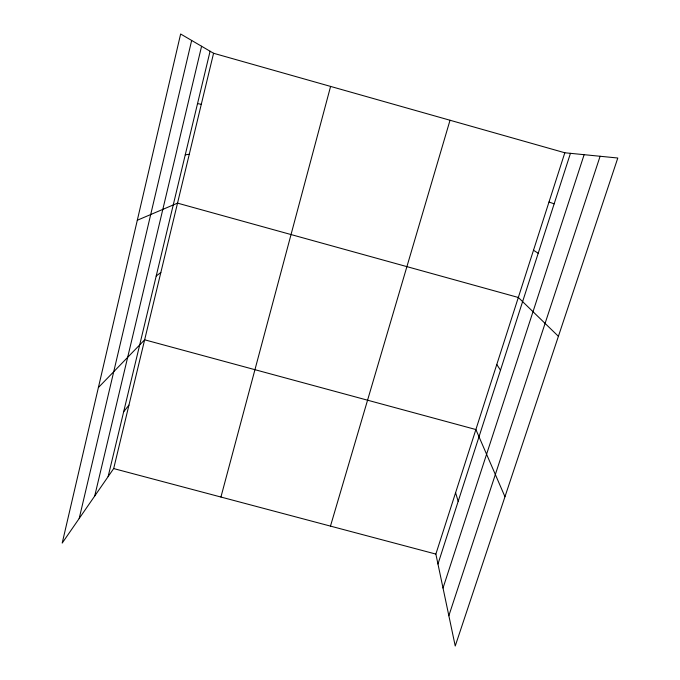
<?xml version="1.0" encoding="UTF-8"?>
<svg xmlns="http://www.w3.org/2000/svg" width="680" height="680" viewBox="0 0 680 680"><rect width="100%" height="100%" fill="white"/><g stroke="black" fill="none" stroke-linecap="round" stroke-linejoin="round"><path stroke-width="1.02" d="M79.195 518.483L191.658 40.452M94.698 496.035L201.586 46.257M108.12 476.612L210.086 51.23M113.679 468.571L213.571 53.27L180.633 34L62.203 543.082L113.679 468.571L435.863 554.081L455.235 646L617.797 158.015L564.825 152.77L213.571 53.27M220.932 497.037L330.599 86.419M330.471 526.108L450.024 120.249M435.863 554.081L564.825 152.77M437.962 564.017L570.452 153.323M443.02 588.03L584.137 154.683M448.851 615.715L600.108 156.264M123.666 411.757L128.936 405.127M98.379 387.558L144.653 339.804L475.881 429.539L504.96 496.731M156.204 276.021L160.837 272.501M137.309 220.235L177.522 203.133L518.33 297.475L558.399 336.311M185.249 154.836L189.278 154.241M197.531 103.606L201.297 104.295M548.998 202.028L554.158 203.83M533.502 250.249L538.212 253.257M496.791 364.488L500.48 370.226M455.583 492.711L458.184 501.338"/></g></svg>
